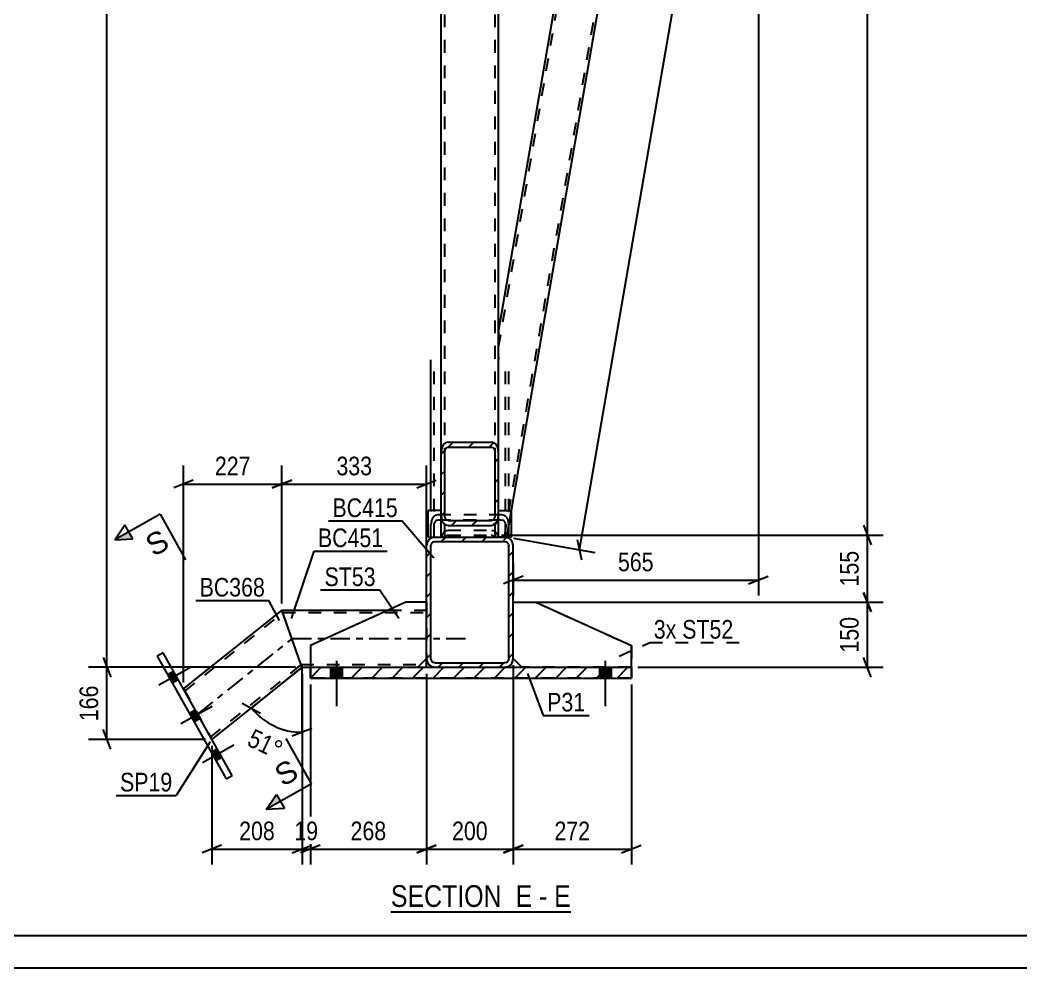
# Model space of a CAD drawing. Header units: millimetres. Extents: x -174 to 1015, y -641 to 200.
# Drawn here: x -19.8 to 134.1, y -640.9 to -495.1 of the extents above; entities that cross this region are included whole.
import ezdxf

# ---------------------------------------------------------------- set-up
doc = ezdxf.new("R2010")
doc.units = ezdxf.units.MM
doc.linetypes.add('DXK_LINE_DOT2', pattern=[3.9198, 1.9599, -1.9599])
doc.linetypes.add('DXK_LINE_DOT3', pattern=[5.9187, 2.979, -0.9799, 0.9799, -0.9799])
doc.styles.add('Arial', font='ARIAL.TTF', dxfattribs={"height": 0.2})
doc.styles.add('Arial Narrow', font='ARIALN.TTF', dxfattribs={"height": 0.2})

# ---------------------------------------------------------------- blocks, each defined once
blk = doc.blocks.new('Unknown-814735029-1163')
at = {"color": 5, "linetype": 'Continuous'}
for p, q in [((-168.61, -635.88), (1010.39, -635.88)), ((-173.61, -640.88), (1015.39, -640.88))]:
    blk.add_line(p, q, dxfattribs=at)
blk = doc.blocks.new('Unknown-814735029-19 - 4005')
at = {"color": 6, "linetype": 'Continuous'}
blk.add_line((37.24, -632.24), (64.89, -632.24), dxfattribs=at)
at = {"color": 0, "linetype": 'Continuous'}
for points in [[(55.35, -631.49), (55.35, -627.99), (37.24, -627.99), (37.24, -631.49)], [(58.96, -631.49), (58.96, -627.99), (56.4, -627.99), (56.4, -631.49)], [(61.28, -631.49), (61.28, -627.99), (60.01, -627.99), (60.01, -631.49)], [(64.89, -631.49), (64.89, -627.99), (62.33, -627.99), (62.33, -631.49)]]:
    blk.add_wipeout(points, dxfattribs=at)
at = {"color": 7, "linetype": 'Continuous', "style": 'Arial Narrow'}
for s, p in [('SECTION ', (37.24, -631.49)), ('E', (56.4, -631.49)), ('E', (62.33, -631.49)), ('-', (60.01, -631.49))]:
    blk.add_text(s, height=3.34, dxfattribs=at).set_placement(p)
blk = doc.blocks.new('Part-814735029-8813 - 4005')
at = {"color": 7, "linetype": 'DXK_LINE_DOT2'}
for p, q in [((54.68, -574.65), (93.29, -351.36)), ((53.78, -545.43), (86.94, -353.67)), ((53.78, -543.08), (53.78, -547.31)), ((53.78, -574.65), (53.78, -561.59)), ((54.85, -574.65), (53.78, -574.65))]:
    blk.add_line(p, q, dxfattribs=at)
at = {"color": 2, "linetype": 'Continuous'}
for p, q in [((55.08, -574.65), (93.73, -351.2)), ((93.73, -351.2), (86.51, -353.83)), ((53.78, -543.08), (86.51, -353.83)), ((53.78, -561.59), (53.78, -547.31)), ((55.02, -574.65), (54.71, -574.65)), ((55.02, -574.65), (55.08, -574.65))]:
    blk.add_line(p, q, dxfattribs=at)
blk = doc.blocks.new('Part-814735029-4171 - 4005')
at = {"color": 2, "linetype": 'Continuous'}
for p, q in [((42.98, -574.65), (42.98, -570.55)), ((44.98, -570.55), (42.98, -570.55)), ((42.98, -574.65), (44.05, -574.65))]:
    blk.add_line(p, q, dxfattribs=at)
at = {"color": 7, "linetype": 'DXK_LINE_DOT2'}
for p, q in [((44.98, -574.65), (44.98, -570.55)), ((44.05, -574.65), (44.98, -574.65))]:
    blk.add_line(p, q, dxfattribs=at)
blk = doc.blocks.new('Bolt-814735029-4177 - 4005')
at = {"linetype": 'Continuous'}
blk.add_hatch(color=1, dxfattribs=at).paths.add_polyline_path([(27.96, -596.32), (29.76, -596.32), (29.76, -594.65), (27.96, -594.65)])
blk.add_hatch(color=1, dxfattribs=at).paths.add_polyline_path([(27.96, -596.32), (29.76, -596.32), (29.76, -594.65), (27.96, -594.65)])
at = {"color": 1, "linetype": 'Continuous'}
for p, q in [((28.86, -593.65), (28.86, -600.65)), ((28.86, -593.65), (28.86, -600.65)), ((27.96, -594.65), (27.96, -596.32)), ((27.96, -594.65), (27.96, -596.32)), ((29.76, -594.65), (29.76, -596.32)), ((29.76, -594.65), (29.76, -596.32))]:
    blk.add_line(p, q, dxfattribs=at)
blk = doc.blocks.new('Part-814735029-4133 - 4005')
at = {"color": 7, "linetype": 'DXK_LINE_DOT2'}
for p, q in [((56.05, -593.32), (56.05, -584.65)), ((56.05, -584.65), (59.53, -584.65)), ((59.53, -584.65), (74.2, -591.32)), ((74.2, -591.32), (74.2, -594.65)), ((57.38, -594.65), (56.05, -593.32)), ((74.2, -594.65), (57.38, -594.65))]:
    blk.add_line(p, q, dxfattribs=at)
blk = doc.blocks.new('Part-814735029-4032 - 4005')
at = {"linetype": 'Continuous'}
h = blk.add_hatch(dxfattribs=at)
h.set_pattern_fill('', scale=0.7, style=0, pattern_type=0)
h.set_pattern_definition([(45, (24.862, -596.316), (-1.57154, 1.57154), [])])
h.paths.add_polyline_path([(24.86, -594.65), (24.86, -596.32), (74.2, -596.32), (74.2, -594.65)])
at = {"color": 2, "linetype": 'Continuous'}
for p, q in [((24.86, -594.65), (24.86, -594.65)), ((24.86, -594.65), (24.86, -596.32)), ((24.86, -594.65), (74.2, -594.65)), ((74.2, -594.65), (74.2, -594.65)), ((74.2, -596.32), (74.2, -594.65)), ((24.86, -596.32), (24.86, -596.32)), ((24.86, -596.32), (74.2, -596.32)), ((74.2, -596.32), (74.2, -596.32))]:
    blk.add_line(p, q, dxfattribs=at)
at = {"color": 7, "linetype": 'DXK_LINE_DOT2'}
for p, q in [((24.86, -596.32), (24.86, -594.65)), ((24.86, -594.65), (74.2, -594.65)), ((74.2, -594.65), (74.2, -596.32)), ((74.2, -596.32), (24.86, -596.32))]:
    blk.add_line(p, q, dxfattribs=at)
blk = doc.blocks.new('Part-814735029-4043 - 4005')
at = {"color": 2, "linetype": 'Continuous'}
blk.add_line((43.38, -570.55), (43.38, -547.41), dxfattribs=at)
at = {"color": 7, "linetype": 'DXK_LINE_DOT2'}
for p, q in [((43.91, -574.65), (43.91, -547.41)), ((54.85, -574.65), (54.85, -547.41)), ((55.38, -574.65), (55.38, -547.41)), ((43.38, -574.65), (43.38, -570.55)), ((43.46, -572.17), (43.38, -572.77)), ((44.45, -571.21), (44.04, -571.33)), ((44.24, -572.05), (44.45, -571.99)), ((54.31, -571.21), (44.45, -571.21)), ((44.45, -571.99), (54.31, -571.99)), ((54.72, -571.33), (54.31, -571.21)), ((54.31, -571.99), (54.52, -572.05)), ((55.38, -572.77), (55.3, -572.17)), ((43.91, -572.77), (43.95, -572.47)), ((54.8, -572.47), (54.85, -572.77)), ((43.38, -574.65), (55.38, -574.65))]:
    blk.add_line(p, q, dxfattribs=at)
for centre, radius, start, end in [((44.84, -572.5), 1.42, 124.4664, 166.7051), ((44.64, -572.64), 0.709, 124.4664, 166.7051), ((54.12, -572.64), 0.709, 13.2949, 55.5336), ((53.92, -572.5), 1.42, 13.2949, 55.5336)]:
    blk.add_arc(centre, radius, start, end, dxfattribs=at)
blk = doc.blocks.new('Bolt-814735029-4176 - 4005')
at = {"linetype": 'Continuous'}
blk.add_hatch(color=1, dxfattribs=at).paths.add_polyline_path([(69.3, -596.32), (71.1, -596.32), (71.1, -594.65), (69.3, -594.65)])
blk.add_hatch(color=1, dxfattribs=at).paths.add_polyline_path([(69.3, -596.32), (71.1, -596.32), (71.1, -594.65), (69.3, -594.65)])
at = {"color": 1, "linetype": 'Continuous'}
for p, q in [((70.2, -593.65), (70.2, -600.65)), ((70.2, -593.65), (70.2, -600.65)), ((69.3, -594.65), (69.3, -596.32)), ((69.3, -594.65), (69.3, -596.32)), ((71.1, -594.65), (71.1, -596.32)), ((71.1, -594.65), (71.1, -596.32))]:
    blk.add_line(p, q, dxfattribs=at)
blk = doc.blocks.new('Bolt-814735029-4045 - 4005')
at = {"linetype": 'Continuous'}
for points in [[(2.92, -595.78), (3.64, -597.06), (4.57, -596.54), (3.85, -595.26)], [(2.92, -595.78), (3.64, -597.06), (4.57, -596.54), (3.85, -595.26)], [(2.92, -595.78), (3.64, -597.06), (4.57, -596.54), (3.85, -595.26)], [(6.26, -601.74), (6.98, -603.02), (7.91, -602.5), (7.19, -601.22)], [(6.26, -601.74), (6.98, -603.02), (7.91, -602.5), (7.19, -601.22)], [(9.61, -607.7), (10.33, -608.98), (11.26, -608.45), (10.54, -607.17)], [(9.61, -607.7), (10.33, -608.98), (11.26, -608.45), (10.54, -607.17)], [(9.61, -607.7), (10.33, -608.98), (11.26, -608.45), (10.54, -607.17)]]:
    blk.add_hatch(color=1, dxfattribs=at).paths.add_polyline_path(points)
at = {"color": 1, "linetype": 'Continuous'}
for p, q in [((1.59, -597.37), (6.42, -594.66)), ((1.59, -597.37), (6.42, -594.66)), ((1.59, -597.37), (6.42, -594.66)), ((2.92, -595.78), (3.85, -595.26)), ((2.92, -595.78), (3.85, -595.26)), ((2.92, -595.78), (3.85, -595.26)), ((3.64, -597.06), (4.57, -596.54)), ((3.64, -597.06), (4.57, -596.54)), ((3.64, -597.06), (4.57, -596.54)), ((4.94, -603.32), (9.76, -600.62)), ((4.94, -603.32), (9.76, -600.62)), ((6.26, -601.74), (7.19, -601.22)), ((6.26, -601.74), (7.19, -601.22)), ((6.98, -603.02), (7.91, -602.5)), ((6.98, -603.02), (7.91, -602.5)), ((8.28, -609.28), (13.11, -606.57)), ((8.28, -609.28), (13.11, -606.57)), ((8.28, -609.28), (13.11, -606.57)), ((9.61, -607.7), (10.54, -607.17)), ((9.61, -607.7), (10.54, -607.17)), ((9.61, -607.7), (10.54, -607.17)), ((10.33, -608.98), (11.26, -608.45)), ((10.33, -608.98), (11.26, -608.45)), ((10.33, -608.98), (11.26, -608.45))]:
    blk.add_line(p, q, dxfattribs=at)
blk = doc.blocks.new('Part-814735029-4067 - 4005')
at = {"linetype": 'Continuous'}
h = blk.add_hatch(dxfattribs=at)
h.set_pattern_fill('', scale=0.7, style=0, pattern_type=0)
h.set_pattern_definition([(45, (44.9787, -571.3182), (-1.57154, 1.57154), [])])
h.paths.add_polyline_path([(44.98, -561.59), (44.98, -571.32), (45.06, -571.91), (45.29, -572.42), (45.64, -572.76), (46.05, -572.88), (52.71, -572.88), (53.12, -572.76), (53.47, -572.42), (53.7, -571.91), (53.78, -571.32), (53.78, -561.59), (53.7, -560.99), (53.47, -560.49), (53.12, -560.15), (52.71, -560.03), (46.05, -560.03), (45.64, -560.15), (45.29, -560.49), (45.06, -560.99)])
h.paths.add_polyline_path([(45.67, -561.04), (45.84, -560.87), (46.05, -560.81), (52.71, -560.81), (52.92, -560.87), (53.09, -561.04), (53.2, -561.29), (53.25, -561.59), (53.25, -571.32), (53.2, -571.62), (53.09, -571.87), (52.92, -572.04), (52.71, -572.1), (46.05, -572.1), (45.84, -572.04), (45.67, -571.87), (45.55, -571.62), (45.51, -571.32), (45.51, -561.59), (45.55, -561.29)])
at = {"color": 2, "linetype": 'Continuous'}
for p, q in [((45.06, -560.99), (44.98, -561.59)), ((45.51, -561.59), (45.55, -561.29)), ((46.05, -560.03), (45.64, -560.15)), ((45.84, -560.87), (46.05, -560.81)), ((46.05, -560.03), (52.71, -560.03)), ((46.05, -560.81), (52.71, -560.81)), ((53.12, -560.15), (52.71, -560.03)), ((52.71, -560.81), (52.92, -560.87)), ((53.2, -561.29), (53.25, -561.59)), ((53.78, -561.59), (53.7, -560.99)), ((44.98, -571.32), (44.98, -561.59)), ((45.51, -571.32), (45.51, -561.59)), ((53.25, -571.32), (53.25, -561.59)), ((53.78, -571.32), (53.78, -561.59)), ((44.98, -574.65), (44.98, -571.32)), ((44.98, -571.32), (45.06, -571.91)), ((45.55, -571.62), (45.51, -571.32)), ((46.05, -572.1), (45.84, -572.04)), ((46.05, -572.1), (52.71, -572.1)), ((52.92, -572.04), (52.71, -572.1)), ((53.25, -571.32), (53.2, -571.62)), ((53.7, -571.91), (53.78, -571.32)), ((53.78, -574.65), (53.78, -571.32)), ((45.64, -572.76), (46.05, -572.88)), ((46.05, -572.88), (52.71, -572.88)), ((52.71, -572.88), (53.12, -572.76))]:
    blk.add_line(p, q, dxfattribs=at)
at = {"color": 7, "linetype": 'DXK_LINE_DOT2'}
for p, q in [((44.98, -571.32), (44.98, -561.59)), ((45.51, -574.65), (45.51, -561.59)), ((53.25, -574.65), (53.25, -561.59)), ((53.78, -571.32), (53.78, -561.59)), ((45.64, -573.67), (46.05, -573.55)), ((46.05, -573.55), (52.71, -573.55)), ((52.71, -573.55), (53.12, -573.67)), ((44.98, -574.65), (53.78, -574.65)), ((45.04, -574.65), (45.06, -574.51)), ((45.62, -574.65), (45.64, -574.62)), ((45.64, -574.62), (45.67, -574.56)), ((45.84, -574.39), (45.67, -574.56)), ((46.05, -574.33), (45.84, -574.39)), ((46.05, -574.33), (52.71, -574.33)), ((52.92, -574.39), (52.71, -574.33)), ((53.09, -574.56), (52.92, -574.39)), ((53.13, -574.65), (53.09, -574.56)), ((53.7, -574.51), (53.72, -574.65))]:
    blk.add_line(p, q, dxfattribs=at)
at = {"color": 2, "linetype": 'Continuous'}
for centre, radius, start, end in [((46.44, -561.32), 1.42, 124.4664, 166.7051), ((46.24, -561.45), 0.709, 124.4664, 166.7051), ((52.52, -561.45), 0.709, 13.2949, 55.5336), ((52.32, -561.32), 1.42, 13.2949, 55.5336), ((46.44, -571.59), 1.42, 193.2949, 235.5336), ((46.24, -571.45), 0.709, 193.2949, 235.5336), ((52.52, -571.45), 0.709, 304.4664, 346.7051), ((52.32, -571.59), 1.42, 304.4664, 346.7051)]:
    blk.add_arc(centre, radius, start, end, dxfattribs=at)
at = {"color": 7, "linetype": 'DXK_LINE_DOT2'}
for centre, start, end in [((46.44, -574.84), 124.4664, 166.7051), ((52.32, -574.84), 13.2949, 55.5336)]:
    blk.add_arc(centre, 1.42, start, end, dxfattribs=at)
blk = doc.blocks.new('Part-814735029-4071 - 4005')
at = {"color": 7, "linetype": 'DXK_LINE_DOT2'}
for p, q in [((44.98, -381.98), (53.78, -381.98)), ((44.98, -395.05), (44.98, -381.98)), ((45.51, -574.65), (45.51, -381.98)), ((53.25, -574.65), (53.25, -381.98)), ((53.78, -395.05), (53.78, -381.98)), ((53.78, -574.65), (53.78, -547.31)), ((44.98, -574.65), (44.98, -561.59)), ((44.98, -574.65), (53.78, -574.65))]:
    blk.add_line(p, q, dxfattribs=at)
at = {"color": 2, "linetype": 'Continuous'}
for p, q in [((44.98, -561.59), (44.98, -395.05)), ((53.78, -547.31), (53.78, -395.05))]:
    blk.add_line(p, q, dxfattribs=at)
blk = doc.blocks.new('Part-814735029-4089 - 4005')
at = {"color": 2, "linetype": 'Continuous'}
for p, q in [((56.05, -584.65), (59.53, -584.65)), ((59.53, -584.65), (74.2, -591.32)), ((74.2, -594.65), (74.2, -591.32)), ((57.38, -594.65), (56.05, -593.32))]:
    blk.add_line(p, q, dxfattribs=at)
at = {"color": 7, "linetype": 'DXK_LINE_DOT2'}
for p, q in [((56.05, -593.32), (56.05, -584.65)), ((74.2, -594.65), (57.38, -594.65))]:
    blk.add_line(p, q, dxfattribs=at)
blk = doc.blocks.new('Part-814735029-4094 - 4005')
at = {"color": 2, "linetype": 'Continuous'}
for p, q in [((2.25, -592.41), (1.32, -592.93)), ((1.32, -592.93), (11.93, -611.82)), ((12.86, -611.3), (2.25, -592.41)), ((11.93, -611.82), (12.86, -611.3))]:
    blk.add_line(p, q, dxfattribs=at)
blk = doc.blocks.new('Part-814735029-4104 - 4005')
at = {"color": 2, "linetype": 'Continuous'}
for p, q in [((5.37, -597.97), (20.51, -585.87)), ((23.31, -593.87), (20.79, -586.67)), ((9.73, -605.74), (23.59, -594.67)), ((23.59, -594.67), (23.31, -593.87))]:
    blk.add_line(p, q, dxfattribs=at)
at = {"color": 7, "linetype": 'DXK_LINE_DOT2'}
for p, q in [((20.79, -586.67), (20.51, -585.87)), ((5.57, -598.32), (20.65, -586.27)), ((9.54, -605.39), (23.45, -594.27)), ((23.57, -594.61), (23.51, -594.44)), ((23.59, -594.67), (23.57, -594.61)), ((5.37, -597.97), (9.73, -605.74))]:
    blk.add_line(p, q, dxfattribs=at)
at = {"color": 7, "linetype": 'DXK_LINE_DOT3'}
blk.add_line((7.55, -601.86), (22.05, -590.27), dxfattribs=at)
blk = doc.blocks.new('Part-814735029-4109 - 4005')
at = {"color": 2, "linetype": 'Continuous'}
for p, q in [((20.5, -585.85), (36.89, -585.85)), ((23.31, -593.85), (20.5, -585.85)), ((42.71, -593.85), (42.71, -593.32)), ((23.59, -594.65), (24.86, -594.65)), ((42.71, -594.65), (42.71, -593.85))]:
    blk.add_line(p, q, dxfattribs=at)
at = {"color": 7, "linetype": 'DXK_LINE_DOT2'}
for p, q in [((36.89, -585.85), (42.71, -585.85)), ((42.71, -593.32), (42.71, -585.85)), ((20.64, -586.25), (42.71, -586.25)), ((42.71, -586.28), (42.71, -586.25)), ((23.31, -593.87), (23.31, -593.85)), ((23.59, -594.65), (23.31, -593.85)), ((23.45, -594.25), (42.71, -594.25)), ((24.86, -594.65), (42.71, -594.65)), ((42.71, -594.59), (42.71, -594.42)), ((42.71, -594.65), (42.71, -594.59))]:
    blk.add_line(p, q, dxfattribs=at)
at = {"color": 7, "linetype": 'DXK_LINE_DOT3'}
blk.add_line((22.05, -590.25), (49.38, -590.25), dxfattribs=at)
blk = doc.blocks.new('Part-814735029-4122 - 4005')
at = {"color": 7, "linetype": 'DXK_LINE_DOT2'}
for p, q in [((39.53, -584.65), (24.86, -591.32)), ((42.71, -584.65), (39.53, -584.65)), ((42.71, -593.32), (42.71, -584.65)), ((24.86, -591.32), (24.86, -594.65)), ((41.38, -594.65), (42.71, -593.32)), ((24.86, -594.65), (41.38, -594.65))]:
    blk.add_line(p, q, dxfattribs=at)
blk = doc.blocks.new('Part-814735029-4132 - 4005')
at = {"color": 2, "linetype": 'Continuous'}
for p, q in [((39.53, -584.65), (24.86, -591.32)), ((42.71, -584.65), (39.53, -584.65)), ((24.86, -591.32), (24.86, -594.65)), ((42.71, -593.32), (41.38, -594.65))]:
    blk.add_line(p, q, dxfattribs=at)
at = {"color": 7, "linetype": 'DXK_LINE_DOT2'}
for p, q in [((42.71, -584.65), (42.71, -593.32)), ((24.86, -594.65), (41.38, -594.65))]:
    blk.add_line(p, q, dxfattribs=at)
blk = doc.blocks.new('Part-814735029-4146 - 4005')
at = {"linetype": 'Continuous'}
h = blk.add_hatch(dxfattribs=at)
h.set_pattern_fill('', scale=0.7, style=0, pattern_type=0)
h.set_pattern_definition([(45, (42.712, -593.3167), (-1.57154, 1.57154), [])])
h.paths.add_polyline_path([(42.71, -575.98), (42.71, -593.32), (42.81, -593.83), (43.1, -594.26), (43.54, -594.55), (44.05, -594.65), (54.71, -594.65), (55.22, -594.55), (55.65, -594.26), (55.94, -593.83), (56.05, -593.32), (56.05, -575.98), (55.94, -575.47), (55.65, -575.04), (55.22, -574.75), (54.71, -574.65), (44.05, -574.65), (43.54, -574.75), (43.1, -575.04), (42.81, -575.47)])
h.paths.add_polyline_path([(43.57, -575.51), (43.79, -575.37), (44.05, -575.32), (54.71, -575.32), (54.97, -575.37), (55.18, -575.51), (55.33, -575.73), (55.38, -575.98), (55.38, -593.32), (55.33, -593.57), (55.18, -593.79), (54.97, -593.93), (54.71, -593.98), (44.05, -593.98), (43.79, -593.93), (43.57, -593.79), (43.43, -593.57), (43.38, -593.32), (43.38, -575.98), (43.43, -575.73)])
at = {"color": 2, "linetype": 'Continuous'}
for p, q in [((44.05, -574.65), (43.54, -574.75)), ((43.79, -575.37), (44.05, -575.32)), ((44.05, -574.65), (54.71, -574.65)), ((44.05, -575.32), (54.71, -575.32)), ((55.22, -574.75), (54.71, -574.65)), ((54.71, -575.32), (54.97, -575.37)), ((42.81, -575.47), (42.71, -575.98)), ((42.71, -593.32), (42.71, -575.98)), ((43.38, -575.98), (43.43, -575.73)), ((43.38, -593.32), (43.38, -575.98)), ((55.33, -575.73), (55.38, -575.98)), ((55.38, -593.32), (55.38, -575.98)), ((56.05, -575.98), (55.94, -575.47)), ((56.05, -593.32), (56.05, -575.98)), ((42.71, -593.32), (42.81, -593.83)), ((43.43, -593.57), (43.38, -593.32)), ((55.38, -593.32), (55.33, -593.57)), ((55.94, -593.83), (56.05, -593.32)), ((43.54, -594.55), (44.05, -594.65)), ((44.05, -593.98), (43.79, -593.93)), ((44.05, -593.98), (54.71, -593.98)), ((44.05, -594.65), (54.71, -594.65)), ((54.97, -593.93), (54.71, -593.98)), ((54.71, -594.65), (55.22, -594.55))]:
    blk.add_line(p, q, dxfattribs=at)
for centre, radius, start, end in [((44.05, -575.98), 1.33, 112.5, 157.5), ((44.05, -575.98), 0.667, 112.5, 157.5), ((54.71, -575.98), 0.667, 22.5, 67.5), ((54.71, -575.98), 1.33, 22.5, 67.5), ((44.05, -593.32), 1.33, 202.5, 247.5), ((44.05, -593.32), 0.667, 202.5, 247.5), ((54.71, -593.32), 0.667, 292.5, 337.5), ((54.71, -593.32), 1.33, 292.5, 337.5)]:
    blk.add_arc(centre, radius, start, end, dxfattribs=at)
blk = doc.blocks.new('Part-814735029-4170 - 4005')
at = {"color": 7, "linetype": 'DXK_LINE_DOT2'}
for p, q in [((53.78, -574.65), (53.78, -570.55)), ((53.78, -570.55), (55.78, -570.55)), ((55.78, -570.64), (55.78, -570.55)), ((55.08, -574.65), (53.78, -574.65))]:
    blk.add_line(p, q, dxfattribs=at)
at = {"color": 2, "linetype": 'Continuous'}
for q in [(55.78, -570.64), (55.08, -574.65)]:
    blk.add_line((55.78, -574.65), q, dxfattribs=at)
blk = doc.blocks.new('Part-814735029-4183 - 4005')
at = {"color": 7, "linetype": 'DXK_LINE_DOT2'}
for p, q in [((56.05, -593.32), (56.05, -584.65)), ((56.05, -584.65), (59.53, -584.65)), ((59.53, -584.65), (74.2, -591.32)), ((74.2, -591.32), (74.2, -594.65)), ((57.38, -594.65), (56.05, -593.32)), ((74.2, -594.65), (57.38, -594.65))]:
    blk.add_line(p, q, dxfattribs=at)
blk = doc.blocks.new('StraightDimension-814735029-22221 - 4005')
at = {"color": 7, "linetype": 'Continuous'}
for p, q in [((56.05, -594.32), (56.05, -624.99)), ((74.2, -597.32), (74.2, -624.99)), ((57.55, -621.99), (54.55, -623.19)), ((56.05, -622.59), (74.2, -622.59)), ((72.7, -623.19), (75.7, -621.99))]:
    blk.add_line(p, q, dxfattribs=at)
at = {"color": 0}
blk.add_wipeout([(68.46, -621.84), (68.46, -617.64), (61.78, -617.64), (61.78, -621.84)], dxfattribs=at)
at = {"color": 3, "style": 'Arial Narrow'}
blk.add_text('272', height=2.863, dxfattribs=at).set_placement((62.38, -621.24))
blk = doc.blocks.new('StraightDimension-814735029-22199 - 4005')
at = {"color": 7, "linetype": 'Continuous'}
for p, q in [((20.5, -584.85), (20.5, -563.64)), ((42.71, -585.28), (42.71, -563.64)), ((22, -565.89), (19, -567.09)), ((41.21, -567.09), (44.21, -565.89)), ((20.5, -566.49), (42.71, -566.49))]:
    blk.add_line(p, q, dxfattribs=at)
at = {"color": 0}
blk.add_wipeout([(34.95, -565.74), (34.95, -561.54), (28.27, -561.54), (28.27, -565.74)], dxfattribs=at)
at = {"color": 3, "style": 'Arial Narrow'}
blk.add_text('333', height=2.863, dxfattribs=at).set_placement((28.87, -565.14))
blk = doc.blocks.new('AngleDimension-814735029-22186 - 4005')
at = {"color": 7, "linetype": 'Continuous'}
for p, q in [((15.81, -600.94), (23.59, -594.65)), ((23.59, -604.65), (23.59, -594.65)), ((23.59, -595.65), (23.59, -604.65)), ((14.4, -600.15), (17.22, -601.73)), ((25.09, -604.05), (22.09, -605.25))]:
    blk.add_line(p, q, dxfattribs=at)
blk.add_arc((23.59, -594.65), 10, 218.9493, 270, dxfattribs=at)
at = {"color": 0}
blk.add_wipeout([(19.99, -609.67), (21.8, -605.88), (15.97, -603.09), (14.16, -606.88)], dxfattribs=at)
at = {"color": 3, "style": 'Arial Narrow'}
blk.add_text('51°', height=2.863, rotation=-25.5253, dxfattribs=at).set_placement((14.96, -606.6))
blk = doc.blocks.new('StraightDimension-814735029-22222 - 4005')
at = {"color": 7, "linetype": 'Continuous'}
for p, q in [((56.05, -594.32), (56.05, -624.99)), ((42.71, -595.67), (42.71, -624.99)), ((44.21, -621.99), (41.21, -623.19)), ((42.71, -622.59), (56.05, -622.59)), ((54.55, -623.19), (57.55, -621.99))]:
    blk.add_line(p, q, dxfattribs=at)
at = {"color": 0}
blk.add_wipeout([(52.72, -621.84), (52.72, -617.64), (46.04, -617.64), (46.04, -621.84)], dxfattribs=at)
at = {"color": 3, "style": 'Arial Narrow'}
blk.add_text('200', height=2.863, dxfattribs=at).set_placement((46.64, -621.24))
blk = doc.blocks.new('StraightDimension-814735029-22200 - 4005')
at = {"color": 7, "linetype": 'Continuous'}
for p, q in [((5.37, -596.97), (5.37, -563.64)), ((20.5, -584.85), (20.5, -563.64)), ((6.87, -565.89), (3.87, -567.09)), ((19, -567.09), (22, -565.89)), ((5.37, -566.49), (20.5, -566.49))]:
    blk.add_line(p, q, dxfattribs=at)
at = {"color": 0}
blk.add_wipeout([(16.28, -565.74), (16.28, -561.54), (9.59, -561.54), (9.59, -565.74)], dxfattribs=at)
at = {"color": 3, "style": 'Arial Narrow'}
blk.add_text('227', height=2.863, dxfattribs=at).set_placement((10.19, -565.14))
blk = doc.blocks.new('StraightDimension-814735029-22223 - 4005')
at = {"color": 7, "linetype": 'Continuous'}
for p, q in [((42.71, -595.67), (42.71, -624.99)), ((24.86, -597.32), (24.86, -624.99)), ((26.36, -621.99), (23.36, -623.19)), ((24.86, -622.59), (42.71, -622.59)), ((41.21, -623.19), (44.21, -621.99))]:
    blk.add_line(p, q, dxfattribs=at)
at = {"color": 0}
blk.add_wipeout([(37.13, -621.84), (37.13, -617.64), (30.44, -617.64), (30.44, -621.84)], dxfattribs=at)
at = {"color": 3, "style": 'Arial Narrow'}
blk.add_text('268', height=2.863, dxfattribs=at).set_placement((31.04, -621.24))
blk = doc.blocks.new('StraightDimension-814735029-22224 - 4005')
at = {"color": 7, "linetype": 'Continuous'}
for p, q in [((23.59, -595.67), (23.59, -624.99)), ((24.86, -597.32), (24.86, -624.99)), ((22.09, -623.19), (25.09, -621.99)), ((26.36, -621.99), (23.36, -623.19)), ((23.59, -622.59), (24.86, -622.59))]:
    blk.add_line(p, q, dxfattribs=at)
at = {"color": 0}
blk.add_wipeout([(26.66, -621.84), (26.66, -617.64), (21.8, -617.64), (21.8, -621.84)], dxfattribs=at)
at = {"color": 3, "style": 'Arial Narrow'}
blk.add_text('19', height=2.863, dxfattribs=at).set_placement((22.4, -621.24))
blk = doc.blocks.new('StraightDimension-814735029-22225 - 4005')
at = {"color": 7, "linetype": 'Continuous'}
for p, q in [((23.59, -595.67), (23.59, -624.99)), ((9.73, -606.74), (9.73, -624.99)), ((11.23, -621.99), (8.23, -623.19)), ((9.73, -622.59), (23.59, -622.59)), ((22.09, -623.19), (25.09, -621.99))]:
    blk.add_line(p, q, dxfattribs=at)
at = {"color": 0}
blk.add_wipeout([(20.01, -621.84), (20.01, -617.64), (13.32, -617.64), (13.32, -621.84)], dxfattribs=at)
at = {"color": 3, "style": 'Arial Narrow'}
blk.add_text('208', height=2.863, dxfattribs=at).set_placement((13.92, -621.24))
blk = doc.blocks.new('StraightDimension-814735029-22236 - 4005')
at = {"color": 7, "linetype": 'Continuous'}
for p, q in [((-5.8, -377.28), (-7, -374.28)), ((25.21, -375.78), (-9.25, -375.78)), ((-6.4, -594.65), (-6.4, -375.78)), ((-7, -593.15), (-5.8, -596.15)), ((22.59, -594.65), (-9.25, -594.65))]:
    blk.add_line(p, q, dxfattribs=at)
at = {"color": 0}
blk.add_wipeout([(-7.15, -480.96), (-11.35, -480.96), (-11.35, -489.47), (-7.15, -489.47)], dxfattribs=at)
at = {"color": 3, "style": 'Arial Narrow'}
blk.add_text('3283', height=2.863, rotation=90.0002, dxfattribs=at).set_placement((-7.75, -488.87))
blk = doc.blocks.new('StraightDimension-814735029-22237 - 4005')
at = {"color": 7, "linetype": 'Continuous'}
for p, q in [((-7, -593.15), (-5.8, -596.15)), ((22.59, -594.65), (-9.25, -594.65)), ((-6.4, -605.74), (-6.4, -594.65)), ((-5.8, -607.24), (-7, -604.24)), ((8.73, -605.74), (-9.25, -605.74))]:
    blk.add_line(p, q, dxfattribs=at)
at = {"color": 0}
blk.add_wipeout([(-7.15, -596.85), (-11.35, -596.85), (-11.35, -603.54), (-7.15, -603.54)], dxfattribs=at)
at = {"color": 3, "style": 'Arial Narrow'}
blk.add_text('166', height=2.863, rotation=90.0002, dxfattribs=at).set_placement((-7.75, -602.94))
blk = doc.blocks.new('StraightDimension-814735029-22244 - 4005')
at = {"color": 7, "linetype": 'Continuous'}
for p, q in [((111.08, -363.48), (109.88, -360.48)), ((53.18, -361.98), (112.88, -361.98)), ((110.48, -574.33), (110.48, -361.98)), ((109.88, -572.83), (111.08, -575.83)), ((54.25, -574.33), (112.88, -574.33))]:
    blk.add_line(p, q, dxfattribs=at)
at = {"color": 0}
blk.add_wipeout([(109.73, -463.9), (105.53, -463.9), (105.53, -472.41), (109.73, -472.41)], dxfattribs=at)
at = {"color": 3, "style": 'Arial Narrow'}
blk.add_text('3185', height=2.863, rotation=90.0002, dxfattribs=at).set_placement((109.13, -471.81))
blk = doc.blocks.new('StraightDimension-814735029-22245 - 4005')
at = {"color": 7, "linetype": 'Continuous'}
for p, q in [((109.88, -572.83), (111.08, -575.83)), ((54.25, -574.33), (112.88, -574.33)), ((110.48, -584.65), (110.48, -574.33)), ((111.08, -586.15), (109.88, -583.15)), ((57.05, -584.65), (112.88, -584.65))]:
    blk.add_line(p, q, dxfattribs=at)
at = {"color": 0}
blk.add_wipeout([(109.73, -576.15), (105.53, -576.15), (105.53, -582.83), (109.73, -582.83)], dxfattribs=at)
at = {"color": 3, "style": 'Arial Narrow'}
blk.add_text('155', height=2.863, rotation=90.0002, dxfattribs=at).set_placement((109.13, -582.23))
blk = doc.blocks.new('StraightDimension-814735029-22246 - 4005')
at = {"color": 7, "linetype": 'Continuous'}
for p, q in [((109.88, -583.15), (111.08, -586.15)), ((57.05, -584.65), (112.88, -584.65)), ((110.48, -594.65), (110.48, -584.65)), ((111.08, -596.15), (109.88, -593.15)), ((75.2, -594.65), (112.88, -594.65))]:
    blk.add_line(p, q, dxfattribs=at)
at = {"color": 0}
blk.add_wipeout([(109.73, -586.31), (105.53, -586.31), (105.53, -592.99), (109.73, -592.99)], dxfattribs=at)
at = {"color": 3, "style": 'Arial Narrow'}
blk.add_text('150', height=2.863, rotation=90.0002, dxfattribs=at).set_placement((109.13, -592.39))
blk = doc.blocks.new('StraightDimension-814735029-22288 - 4005')
at = {"color": 7, "linetype": 'Continuous'}
for p, q in [((93.73, -352.2), (93.73, -583.64)), ((56.05, -578.58), (56.05, -583.64)), ((57.55, -580.64), (54.55, -581.84)), ((56.05, -581.24), (93.73, -581.24)), ((92.23, -581.84), (95.23, -580.64))]:
    blk.add_line(p, q, dxfattribs=at)
at = {"color": 0}
blk.add_wipeout([(78.23, -580.49), (78.23, -576.29), (71.54, -576.29), (71.54, -580.49)], dxfattribs=at)
at = {"color": 3, "style": 'Arial Narrow'}
blk.add_text('565', height=2.863, dxfattribs=at).set_placement((72.14, -579.89))
blk = doc.blocks.new('StraightDimension-814735029-30668 - 4005')
at = {"color": 7, "linetype": 'Continuous'}
for p, q in [((94.71, -351.37), (107.23, -353.54)), ((105.21, -354.71), (104.53, -351.55)), ((66.23, -576.58), (104.87, -353.13)), ((56.07, -574.82), (68.59, -576.99)), ((65.89, -575), (66.56, -578.16))]:
    blk.add_line(p, q, dxfattribs=at)
at = {"color": 0}
blk.add_wipeout([(85.53, -460.53), (81.4, -459.82), (79.95, -468.2), (84.08, -468.92)], dxfattribs=at)
at = {"color": 3, "style": 'Arial Narrow'}
blk.add_text('3401', height=2.863, rotation=80.1912, dxfattribs=at).set_placement((83.6, -468.23))
blk = doc.blocks.new('Mark-814735029-4028 - 4005')
at = {"color": 0}
blk.add_wipeout([(67.11, -601.45), (67.11, -598.45), (61.26, -598.45), (61.26, -601.45)], dxfattribs=at)
blk.add_wipeout([(67.11, -601.45), (67.11, -598.45), (61.26, -598.45), (61.26, -601.45)], dxfattribs=at)
at = {"color": 30, "linetype": 'Continuous'}
for p, q in [((58.23, -595.62), (60.66, -602.05)), ((60.66, -602.05), (67.71, -602.05))]:
    blk.add_line(p, q, dxfattribs=at)
at = {"color": 3, "style": 'Arial Narrow'}
blk.add_text('P31', height=2.863, dxfattribs=at).set_placement((61.26, -601.45))
blk = doc.blocks.new('Mark-814735029-4100 - 4005')
at = {"color": 0}
blk.add_wipeout([(17.89, -583.78), (17.89, -580.78), (7.84, -580.78), (7.84, -583.78)], dxfattribs=at)
blk.add_wipeout([(17.89, -583.78), (17.89, -580.78), (7.84, -580.78), (7.84, -583.78)], dxfattribs=at)
at = {"color": 30, "linetype": 'Continuous'}
for p in [(7.24, -584.38), (20.14, -587.44)]:
    blk.add_line(p, (18.49, -584.38), dxfattribs=at)
at = {"color": 3, "style": 'Arial Narrow'}
blk.add_text('BC368', height=2.863, dxfattribs=at).set_placement((7.84, -583.78))
blk = doc.blocks.new('Mark-814735029-4090 - 4005')
at = {"color": 0}
blk.add_wipeout([(3.65, -613.74), (3.65, -610.74), (-4.39, -610.74), (-4.39, -613.74)], dxfattribs=at)
blk.add_wipeout([(3.65, -613.74), (3.65, -610.74), (-4.39, -610.74), (-4.39, -613.74)], dxfattribs=at)
at = {"color": 30, "linetype": 'Continuous'}
for p in [(9.48, -606.14), (-4.99, -614.34)]:
    blk.add_line(p, (4.25, -614.34), dxfattribs=at)
at = {"color": 3, "style": 'Arial Narrow'}
blk.add_text('SP19', height=2.863, dxfattribs=at).set_placement((-4.39, -613.74))
blk = doc.blocks.new('Mark-814735029-4105 - 4005')
at = {"color": 0}
blk.add_wipeout([(36.08, -576.18), (36.08, -573.18), (26.03, -573.18), (26.03, -576.18)], dxfattribs=at)
blk.add_wipeout([(36.08, -576.18), (36.08, -573.18), (26.03, -573.18), (26.03, -576.18)], dxfattribs=at)
at = {"color": 30, "linetype": 'Continuous'}
for p, q in [((21.95, -587.17), (25.43, -576.78)), ((25.43, -576.78), (36.68, -576.78))]:
    blk.add_line(p, q, dxfattribs=at)
at = {"color": 3, "style": 'Arial Narrow'}
blk.add_text('BC451', height=2.863, dxfattribs=at).set_placement((26.03, -576.18))
blk = doc.blocks.new('Mark-814735029-4142 - 4005')
at = {"color": 0}
blk.add_wipeout([(38.31, -571.56), (38.31, -568.56), (28.26, -568.56), (28.26, -571.56)], dxfattribs=at)
blk.add_wipeout([(38.31, -571.56), (38.31, -568.56), (28.26, -568.56), (28.26, -571.56)], dxfattribs=at)
at = {"color": 30, "linetype": 'Continuous'}
for p in [(27.66, -572.16), (43.85, -577.89)]:
    blk.add_line(p, (38.91, -572.16), dxfattribs=at)
at = {"color": 3, "style": 'Arial Narrow'}
blk.add_text('BC415', height=2.863, dxfattribs=at).set_placement((28.26, -571.56))
blk = doc.blocks.new('MarkSet-814735029-22085 - 4005')
at = {"color": 0}
for points in [[(81.12, -590.25), (81.12, -587.25), (77.65, -587.25), (77.65, -590.25)], [(89.88, -590.25), (89.88, -587.25), (82.02, -587.25), (82.02, -590.25)]]:
    blk.add_wipeout(points, dxfattribs=at)
for points in [[(81.12, -590.25), (81.12, -587.25), (77.65, -587.25), (77.65, -590.25)], [(89.88, -590.25), (89.88, -587.25), (82.02, -587.25), (82.02, -590.25)]]:
    blk.add_wipeout(points, dxfattribs=at)
at = {"color": 30, "linetype": 'DXK_LINE_DOT2'}
for p, q in [((72.33, -592.93), (77.05, -590.85)), ((77.05, -590.85), (91.38, -590.85))]:
    blk.add_line(p, q, dxfattribs=at)
at = {"color": 3, "style": 'Arial Narrow'}
for s, p in [('3x', (77.65, -590.25)), ('ST52', (82.02, -590.25))]:
    blk.add_text(s, height=2.863, dxfattribs=at).set_placement(p)
blk = doc.blocks.new('Mark-814735029-22208 - 4005')
at = {"color": 0}
blk.add_wipeout([(34.89, -582.17), (34.89, -579.17), (27.04, -579.17), (27.04, -582.17)], dxfattribs=at)
blk.add_wipeout([(34.89, -582.17), (34.89, -579.17), (27.04, -579.17), (27.04, -582.17)], dxfattribs=at)
at = {"color": 30, "linetype": 'Continuous'}
for p in [(26.44, -582.77), (38.44, -587.17)]:
    blk.add_line(p, (35.49, -582.77), dxfattribs=at)
at = {"color": 3, "style": 'Arial Narrow'}
blk.add_text('ST53', height=2.863, dxfattribs=at).set_placement((27.04, -582.17))
blk = doc.blocks.new('SectionMark-814735029-29875 - 4005')
at = {"linetype": 'Continuous'}
for points in [[(-3.02, -573.83), (-2.41, -574.92), (-5.2, -575.05)], [(19.64, -614.2), (20.25, -615.29), (18.07, -616.51)]]:
    blk.add_hatch(color=6, dxfattribs=at).paths.add_polyline_path(points)
at = {"color": 6, "linetype": 'Continuous'}
for p, q in [((-5.2, -575.05), (-3.64, -572.74)), ((-2.41, -574.92), (-3.64, -572.74)), ((-5.2, -575.05), (-2.41, -574.92)), ((18.07, -616.51), (19.64, -614.2)), ((19.64, -614.2), (20.87, -616.38)), ((20.87, -616.38), (18.07, -616.51))]:
    blk.add_line(p, q, dxfattribs=at)
at = {"color": 0, "linetype": 'Continuous'}
for points in [[(3.47, -576.2), (1.76, -573.15), (-0.96, -574.67), (0.76, -577.73)], [(23.32, -611.56), (21.61, -608.51), (18.9, -610.03), (20.61, -613.08)]]:
    blk.add_wipeout(points, dxfattribs=at)
at = {"color": 6, "linetype": 'Continuous'}
for p, q in [((1.77, -571.14), (-5.2, -575.05)), ((1.77, -571.14), (5.69, -578.11)), ((25.05, -612.59), (21.13, -605.62)), ((25.05, -612.59), (18.07, -616.51))]:
    blk.add_line(p, q, dxfattribs=at)
at = {"color": 3, "linetype": 'Continuous', "style": 'Arial'}
for p in [(0.76, -577.73), (20.61, -613.08)]:
    blk.add_text('S', height=3.34, rotation=29.3125, dxfattribs=at).set_placement(p)

msp = doc.modelspace()

# ---------------------------------------------------------------- block references
for name in ['Unknown-814735029-1163', 'Part-814735029-8813 - 4005', 'Part-814735029-4071 - 4005', 'Part-814735029-4043 - 4005', 'Part-814735029-4067 - 4005', 'Part-814735029-4171 - 4005', 'Part-814735029-4170 - 4005', 'Part-814735029-4146 - 4005', 'Part-814735029-4104 - 4005', 'Part-814735029-4109 - 4005', 'Part-814735029-4122 - 4005', 'Part-814735029-4132 - 4005', 'Part-814735029-4133 - 4005', 'Part-814735029-4089 - 4005', 'Part-814735029-4183 - 4005', 'Part-814735029-4094 - 4005', 'Bolt-814735029-4177 - 4005', 'Bolt-814735029-4176 - 4005', 'Bolt-814735029-4045 - 4005', 'Part-814735029-4032 - 4005']:
    msp.add_blockref(name, (0, 0))

# ---------------------------------------------------------------- next in the draw order: block references
for name in ['StraightDimension-814735029-22244 - 4005', 'StraightDimension-814735029-22199 - 4005', 'AngleDimension-814735029-22186 - 4005', 'StraightDimension-814735029-22221 - 4005', 'Unknown-814735029-19 - 4005']:
    msp.add_blockref(name, (0, 0))

# ---------------------------------------------------------------- next in the draw order: block references
for name in ['StraightDimension-814735029-22200 - 4005', 'StraightDimension-814735029-22245 - 4005', 'StraightDimension-814735029-22222 - 4005']:
    msp.add_blockref(name, (0, 0))

# ---------------------------------------------------------------- next in the draw order: block references
for name in ['StraightDimension-814735029-22246 - 4005', 'StraightDimension-814735029-22223 - 4005']:
    msp.add_blockref(name, (0, 0))

# ---------------------------------------------------------------- next in the draw order: block references
for name in ['StraightDimension-814735029-22288 - 4005', 'MarkSet-814735029-22085 - 4005', 'StraightDimension-814735029-22224 - 4005', 'Mark-814735029-4028 - 4005']:
    msp.add_blockref(name, (0, 0))

# ---------------------------------------------------------------- next in the draw order: block references
for name in ['StraightDimension-814735029-30668 - 4005', 'StraightDimension-814735029-22225 - 4005']:
    msp.add_blockref(name, (0, 0))

# ---------------------------------------------------------------- next in the draw order: block references
msp.add_blockref('StraightDimension-814735029-22236 - 4005', (0, 0))

# ---------------------------------------------------------------- next in the draw order: block references
for name in ['Mark-814735029-4105 - 4005', 'Mark-814735029-4100 - 4005', 'StraightDimension-814735029-22237 - 4005']:
    msp.add_blockref(name, (0, 0))

# ---------------------------------------------------------------- next in the draw order: block references
for name in ['Mark-814735029-4142 - 4005', 'Mark-814735029-22208 - 4005', 'Mark-814735029-4090 - 4005']:
    msp.add_blockref(name, (0, 0))

# ---------------------------------------------------------------- next in the draw order: block references
msp.add_blockref('SectionMark-814735029-29875 - 4005', (0, 0))

doc.saveas('drawing.dxf')
